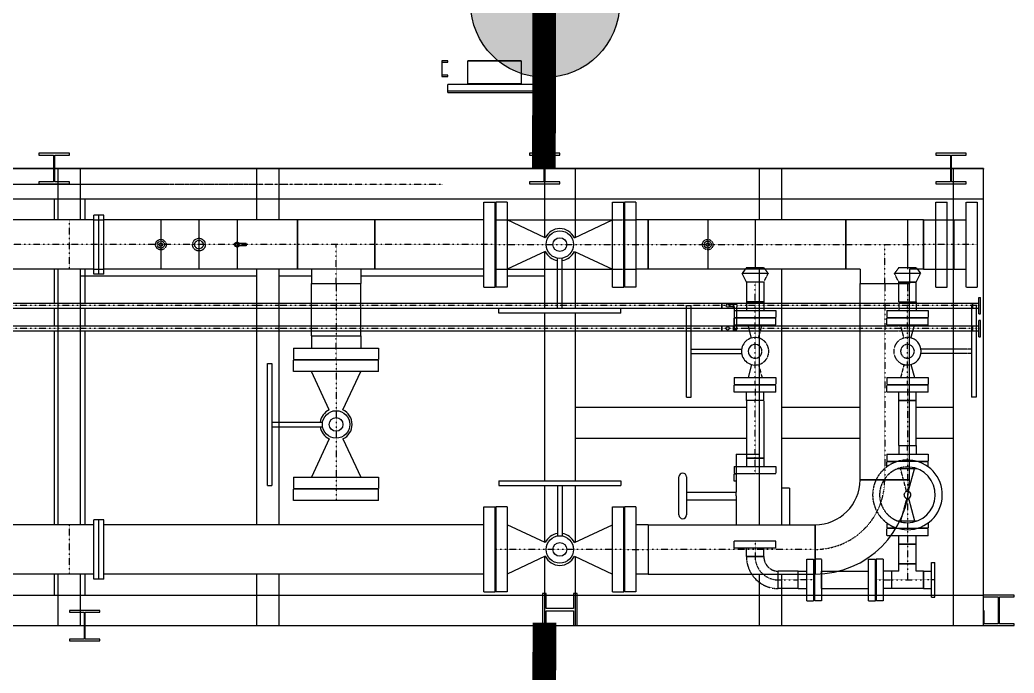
# Model space of a CAD drawing. Header units: millimetres. Extents: x -10011772 to -8149599, y 2847708 to 3434448.
# Drawn here: x -9525475 to -9512425, y 3149640 to 3158213 of the extents above; entities that cross this region are included whole.
import ezdxf

# ---------------------------------------------------------------- set-up
doc = ezdxf.new("R2010")
doc.units = ezdxf.units.MM
for name, pattern in [('DASHDOT2', [0.5, 0.25, -0.125, 0, -0.125]), ('DIVIDE2', [0.625, 0.25, -0.125, 0, -0.125, 0, -0.125]), ('HIDDEN2', [0.1875, 0.125, -0.0625])]:
    doc.linetypes.add(name, pattern=pattern)
doc.layers.add('总平面底图', color=9, linetype='Continuous')
doc.layers.add('电气-接地设计-接地线', color=3, linetype='接地线')
doc.styles.add('EESLTYPE', font='TXT.shx')
doc.linetypes.add('接地线', pattern='A,500,["/",EESLTYPE,S=200,R=0,X=0,Y=-100],-200,60,-200', length=960)

# ---------------------------------------------------------------- blocks, each defined once
blk = doc.blocks.new('总平面底图 爆炸危险区 LOCATION I')
at = {"layer": '总平面底图', "linetype": 'Continuous'}
for p, q in [((214799.1, 115112.9), (214759, 115112.9)), ((214759, 115112.9), (214759, 115011.3)), ((214762.2, 115018.8), (214762.2, 115105.4)), ((214762.2, 115105.4), (214799.1, 115105.4)), ((214799.1, 115105.4), (214799.1, 115112.9)), ((214930.3, 114962.9), (214930.3, 115112.9)), ((214930.3, 114962.9), (214930.3, 115112.9)), ((214930.3, 115112.9), (215280.3, 115112.9)), ((215280.3, 115112.9), (214930.3, 115112.9)), ((215280.3, 115112.9), (215280.3, 114962.9)), ((215280.3, 115112.9), (215280.3, 114962.9)), ((214759, 115011.3), (214799.1, 115011.3)), ((214799.1, 115018.8), (214762.2, 115018.8)), ((214799.1, 115011.3), (214799.1, 115018.8)), ((214797.4, 114917.3), (214797.4, 114957.5)), ((215445.8, 114957.5), (214797.4, 114957.5)), ((214797.4, 114906.7), (214797.4, 114917.3)), ((214797.4, 114917.3), (215445.8, 114917.3)), ((214797.4, 114906.7), (215438.4, 114906.7)), ((215280.3, 114962.9), (214930.3, 114962.9)), ((215280.3, 114962.9), (214930.3, 114962.9)), ((215438.4, 114917.3), (215438.4, 114906.7)), ((215445.8, 114957.5), (215445.8, 114917.3)), ((212114.9, 114507.7), (212114.9, 114495.7)), ((212314.9, 114507.7), (212114.9, 114507.7)), ((212114.9, 114495.7), (212210.9, 114495.7)), ((212210.9, 114495.7), (212210.9, 114319.7)), ((212218.9, 114319.7), (212218.9, 114495.7)), ((212218.9, 114495.7), (212314.9, 114495.7)), ((212314.9, 114495.7), (212314.9, 114507.7)), ((215533.3, 114507.7), (215333.3, 114507.7)), ((215333.3, 114507.7), (215333.3, 114495.7)), ((215333.3, 114495.7), (215429.3, 114495.7)), ((215429.3, 114495.7), (215429.3, 114319.7)), ((215437.3, 114495.7), (215533.3, 114495.7)), ((215437.3, 114319.7), (215437.3, 114495.7)), ((215533.3, 114495.7), (215533.3, 114507.7)), ((218000.6, 114507.7), (218000.6, 114495.7)), ((218200.6, 114507.7), (218000.6, 114507.7)), ((218000.6, 114495.7), (218096.6, 114495.7)), ((218096.6, 114495.7), (218096.6, 114319.7)), ((218104.6, 114495.7), (218200.6, 114495.7)), ((218104.6, 114319.7), (218104.6, 114495.7)), ((218200.6, 114495.7), (218200.6, 114507.7)), ((218314.9, 114403.4), (206314.9, 114407.7)), ((206314.9, 114407.7), (218314.9, 114407.7)), ((212241.6, 114069.6), (212241.6, 114407.7)), ((212241.6, 114407.7), (212388.2, 114407.7)), ((212388.2, 114069.6), (212388.2, 114407.7)), ((213541.6, 114407.7), (213541.6, 114069.6)), ((213541.6, 114407.7), (213688.2, 114407.7)), ((213688.2, 114407.7), (213688.2, 114069.6)), ((215433.3, 114407.7), (215433.3, 113954.5)), ((215433.3, 114407.7), (215633.3, 114407.7)), ((215633.3, 114407.7), (215633.3, 113954.5)), ((216841.6, 114407.7), (216841.6, 114069.6)), ((216841.6, 114407.7), (216988.2, 114407.7)), ((216988.2, 114407.7), (216988.2, 114069.6)), ((218114.9, 114407.7), (218114.9, 111407.7)), ((218114.9, 114407.7), (218314.9, 114407.7)), ((218314.9, 114407.7), (218314.9, 114403.4)), ((218314.9, 114407.7), (218314.9, 114403.4)), ((218314.9, 111407.7), (218314.9, 114403.4)), ((212114.9, 114319.7), (212114.9, 114307.7)), ((212210.9, 114319.7), (212114.9, 114319.7)), ((212314.9, 114319.7), (212218.9, 114319.7)), ((212314.9, 114307.7), (212314.9, 114319.7)), ((215333.3, 114319.7), (215333.3, 114307.7)), ((215429.3, 114319.7), (215333.3, 114319.7)), ((215533.3, 114319.7), (215437.3, 114319.7)), ((215533.3, 114307.7), (215533.3, 114319.7)), ((218096.6, 114319.7), (218000.6, 114319.7)), ((218000.6, 114319.7), (218000.6, 114307.7)), ((218200.6, 114319.7), (218104.6, 114319.7)), ((218200.6, 114307.7), (218200.6, 114319.7)), ((212114.9, 114307.7), (212314.9, 114307.7)), ((215333.3, 114307.7), (215533.3, 114307.7)), ((218000.6, 114307.7), (218200.6, 114307.7)), ((206314.9, 114207.7), (218314.9, 114207.7)), ((212214.9, 114207.7), (212214.9, 114069.6)), ((212414.9, 114207.7), (212414.9, 114069.6)), ((215033.7, 113907.7), (215033.7, 114187.1)), ((215033.7, 114187.1), (215108.3, 114187.1)), ((215108.3, 113907.7), (215108.3, 114187.1)), ((215112.7, 114187.1), (215112.7, 113907.7)), ((215187.3, 114187.1), (215112.7, 114187.1)), ((215187.3, 114187.1), (215187.3, 113907.7)), ((215879.4, 113907.7), (215879.4, 114187.1)), ((215879.4, 114187.1), (215954, 114187.1)), ((215954, 113907.7), (215954, 114187.1)), ((215958.4, 114187.1), (215958.4, 113907.7)), ((216033, 114187.1), (215958.4, 114187.1)), ((216033, 114187.1), (216033, 113907.7)), ((218000.3, 113907.7), (218000.3, 114187.1)), ((218000.3, 114187.1), (218074.9, 114187.1)), ((218074.9, 113907.7), (218074.9, 114187.1)), ((212475.8, 114069.6), (210443.8, 114069.6)), ((212475.8, 113713.4), (212475.8, 114102)), ((212508.2, 114102), (212475.8, 114102)), ((212508.2, 113713.4), (212508.2, 114102)), ((212540.6, 114102), (212508.2, 114102)), ((212540.6, 113713.4), (212540.6, 114102)), ((215033.7, 114069.6), (212540.6, 114069.6)), ((212914.9, 114069.6), (212914.9, 113745.7)), ((213164.9, 114069.6), (213164.9, 113745.7)), ((213414.9, 114069.6), (213414.9, 113745.7)), ((215108.3, 114069.6), (215112.7, 114069.6)), ((215187.3, 114069.6), (215187.3, 113745.7)), ((215438.1, 113952.2), (215187.3, 114069.6)), ((215187.3, 114069.6), (215433.3, 114069.6)), ((215628.6, 113952.2), (215879.4, 114069.6)), ((215633.3, 114069.6), (215879.4, 114069.6)), ((215879.4, 113907.7), (215879.4, 114069.6)), ((215954, 114069.6), (215958.4, 114069.6)), ((216113.9, 114069.6), (216033, 114069.6)), ((216113.9, 113907.7), (216113.9, 114069.6)), ((217411.4, 114069.6), (216113.9, 114069.6)), ((216113.9, 114069.6), (216113.9, 113907.7)), ((216504, 114069.6), (216504, 113745.7)), ((216814.9, 114069.6), (216814.9, 113745.7)), ((217411.4, 114069.6), (217411.4, 113745.7)), ((217919.4, 114069.6), (217411.4, 114069.6)), ((217411.4, 113907.7), (217411.4, 114069.6)), ((217411.4, 114069.6), (217411.4, 114069.6)), ((217814.9, 114069.6), (217814.9, 113745.7)), ((217919.4, 114069.6), (217919.4, 113745.7)), ((217919.4, 113907.7), (217919.4, 114069.6)), ((217919.4, 114069.6), (218000.3, 114069.6)), ((218074.9, 114069.6), (218114.9, 114069.6)), ((215033.7, 113628.3), (215033.7, 113907.7)), ((215108.3, 113628.3), (215108.3, 113907.7)), ((215112.7, 113907.7), (215112.7, 113628.3)), ((215187.3, 113907.7), (215187.3, 113628.3)), ((215438.1, 113863.1), (215187.3, 113745.7)), ((215628.6, 113863.1), (215879.4, 113745.7)), ((215879.4, 113745.7), (215879.4, 113907.7)), ((215879.4, 113628.3), (215879.4, 113907.7)), ((215954, 113628.3), (215954, 113907.7)), ((215958.4, 113907.7), (215958.4, 113628.3)), ((216033, 113907.7), (216033, 113628.3)), ((216113.9, 113745.7), (216113.9, 113907.7)), ((216113.9, 113907.7), (216113.9, 113745.7)), ((217411.4, 113745.7), (217411.4, 113907.7)), ((217919.4, 113745.7), (217919.4, 113907.7)), ((218000.3, 113628.3), (218000.3, 113907.7)), ((218074.9, 113628.3), (218074.9, 113907.7)), ((215433.3, 113860.9), (215433.3, 113487.7)), ((215518.3, 113487.7), (215518.3, 113818.9)), ((215548.3, 113487.7), (215548.3, 113818.9)), ((215633.3, 113860.9), (215633.3, 113487.7)), ((212475.8, 113745.7), (210443.8, 113745.7)), ((212214.9, 113745.7), (212214.9, 113524.4)), ((212241.6, 112069.6), (212241.6, 113745.7)), ((212388.2, 112069.6), (212388.2, 113745.7)), ((212414.9, 113745.7), (212414.9, 113524.4)), ((215033.7, 113745.7), (212540.6, 113745.7)), ((213541.6, 113745.7), (213541.6, 112069.6)), ((213688.2, 113745.7), (213688.2, 112069.6)), ((213903, 113745.7), (213903, 113653.7)), ((214226.8, 113745.7), (214226.8, 113653.7)), ((215108.3, 113745.7), (215112.7, 113745.7)), ((215187.3, 113745.7), (215433.3, 113745.7)), ((215633.3, 113745.7), (215879.4, 113745.7)), ((215954, 113745.7), (215958.4, 113745.7)), ((216113.9, 113745.7), (216033, 113745.7)), ((217411.4, 113745.7), (216113.9, 113745.7)), ((216749.9, 113745.7), (216729.2, 113718.4)), ((216841.6, 113745.7), (216841.6, 112069.6)), ((216988.2, 113745.7), (216988.2, 112069.6)), ((217503.5, 113745.7), (217411.4, 113745.7)), ((217411.4, 113745.7), (217411.4, 113745.7)), ((217503.5, 113745.7), (217503.5, 113653.7)), ((217919.4, 113745.7), (217827.4, 113745.7)), ((217827.4, 113745.7), (217827.4, 113653.7)), ((217879.9, 113745.7), (217900.6, 113718.4)), ((217919.4, 113745.7), (218000.3, 113745.7)), ((218074.9, 113745.7), (218114.9, 113745.7)), ((212388.2, 113702.5), (213541.6, 113702.5)), ((212508.2, 113713.4), (212475.8, 113713.4)), ((212540.6, 113713.4), (212508.2, 113713.4)), ((213688.2, 113702.5), (213903, 113702.5)), ((214226.8, 113702.5), (215033.7, 113702.5)), ((215108.3, 113702.5), (215112.7, 113702.5)), ((215187.3, 113702.5), (215433.3, 113702.5)), ((216841.6, 113718.4), (216729.2, 113718.4)), ((216757.7, 113661.7), (216729.2, 113718.4)), ((217900.6, 113718.4), (217827.4, 113718.4)), ((217872, 113661.7), (217900.6, 113718.4)), ((213903, 113653.7), (214064.9, 113653.7)), ((213903, 113308.6), (213903, 113653.7)), ((213903, 113653.7), (214226.8, 113653.7)), ((214064.9, 113653.7), (214226.8, 113653.7)), ((214226.8, 113308.6), (214226.8, 113653.7)), ((215033.7, 113628.3), (215108.3, 113628.3)), ((215187.3, 113628.3), (215112.7, 113628.3)), ((215879.4, 113628.3), (215954, 113628.3)), ((216033, 113628.3), (215958.4, 113628.3)), ((216841.6, 113661.7), (216757.7, 113661.7)), ((216757.7, 113661.7), (216757.7, 113531.3)), ((217503.5, 113653.7), (217665.4, 113653.7)), ((217503.5, 113653.7), (217665.4, 113653.7)), ((217503.5, 112364.9), (217503.5, 113653.7)), ((217665.4, 113653.7), (217827.4, 113653.7)), ((217665.4, 113653.7), (217827.4, 113653.7)), ((217757.7, 113653.7), (217757.7, 113653.7)), ((217872, 113661.7), (217827.4, 113661.7)), ((217827.4, 113661.7), (217872, 113661.7)), ((217827.4, 112364.9), (217827.4, 113653.7)), ((217872, 113531.3), (217872, 113661.7)), ((218000.3, 113628.3), (218074.9, 113628.3)), ((211494.3, 113524.4), (212241.6, 113524.4)), ((211494.3, 113491), (212241.6, 113491)), ((212214.9, 113491), (212214.9, 113374.4)), ((212388.2, 113524.4), (213541.6, 113524.4)), ((212388.2, 113491), (213541.6, 113491)), ((212414.9, 113491), (212414.9, 113374.4)), ((213688.2, 113524.4), (213903, 113524.4)), ((213688.2, 113491), (213903, 113491)), ((214226.8, 113524.4), (215433.3, 113524.4)), ((214226.8, 113491), (215433.3, 113491)), ((215533.3, 113487.7), (215133.3, 113487.7)), ((215133.3, 113457.7), (215133.3, 113487.7)), ((215933.3, 113487.7), (215533.3, 113487.7)), ((215633.3, 113524.4), (216596.8, 113524.4)), ((215633.3, 113491), (216364.9, 113491)), ((215933.3, 113457.7), (215933.3, 113487.7)), ((216364.9, 113207.7), (216364.9, 113507.7)), ((216364.9, 113507.7), (216394.9, 113507.7)), ((216394.9, 113207.7), (216394.9, 113507.7)), ((216394.9, 113491), (216596.8, 113491)), ((216596.8, 113507.7), (216596.8, 113524.4)), ((216596.8, 113524.4), (216673, 113524.4)), ((216596.8, 113524.4), (216596.8, 113491)), ((216596.8, 113491), (216596.8, 113507.7)), ((216596.8, 113491), (216673, 113491)), ((216693.9, 113515.2), (216642.5, 113515.2)), ((216678.9, 113500.2), (216642.5, 113500.2)), ((216673, 113515.2), (216673, 113524.4)), ((216673, 113524.4), (216673, 113515.2)), ((216673, 113524.4), (216757.7, 113524.4)), ((216673, 113491), (216673, 113500.2)), ((216673, 113500.2), (216673, 113491)), ((216673, 113491), (216678.9, 113491)), ((216678.4, 113475.7), (216814.9, 113475.7)), ((216678.4, 113475.7), (216678.4, 113429.7)), ((216678.9, 113475.7), (216678.9, 113500.2)), ((216693.9, 113515.2), (216693.9, 113500.2)), ((216693.9, 113475.7), (216693.9, 113500.2)), ((216693.9, 113491), (216757.7, 113491)), ((216757.7, 113531.3), (216814.9, 113531.3)), ((216757.7, 113531.3), (216757.7, 113475.7)), ((216841.6, 113531.3), (216757.7, 113531.3)), ((216814.9, 113531.3), (216841.6, 113531.3)), ((216814.9, 113475.7), (216841.6, 113475.7)), ((216988.2, 113524.4), (217503.5, 113524.4)), ((216988.2, 113491), (217503.5, 113491)), ((217827.4, 113531.3), (217872, 113531.3)), ((217827.4, 113531.3), (217872, 113531.3)), ((217827.4, 113475.7), (217951.4, 113475.7)), ((217872, 113531.3), (217872, 113475.7)), ((217872, 113524.4), (218114.9, 113524.4)), ((217872, 113491), (218114.9, 113491)), ((217951.4, 113475.7), (217951.4, 113429.7)), ((215533.3, 113457.7), (215133.3, 113457.7)), ((215433.3, 113457.7), (215433.3, 112357.7)), ((215933.3, 113457.7), (215533.3, 113457.7)), ((215633.3, 113457.7), (215633.3, 112357.7)), ((216678.4, 113429.7), (216814.9, 113429.7)), ((216814.9, 113425.2), (216678.4, 113425.2)), ((216678.4, 113379.2), (216678.4, 113425.2)), ((216678.9, 113425.2), (216678.9, 113429.7)), ((216693.9, 113425.2), (216693.9, 113429.7)), ((216814.9, 113429.7), (216841.6, 113429.7)), ((216841.6, 113425.2), (216814.9, 113425.2)), ((217827.4, 113429.7), (217951.4, 113429.7)), ((217951.4, 113425.2), (217827.4, 113425.2)), ((217951.4, 113379.2), (217951.4, 113425.2)), ((211664.9, 113374.4), (212241.6, 113374.4)), ((211664.9, 113341), (212241.6, 113341)), ((212214.9, 113341), (212214.9, 112069.6)), ((212388.2, 113374.4), (213541.6, 113374.4)), ((212388.2, 113341), (213541.6, 113341)), ((212414.9, 113341), (212414.9, 112069.6)), ((213688.2, 113374.4), (213903, 113374.4)), ((213688.2, 113341), (213903, 113341)), ((214226.8, 113374.4), (215433.3, 113374.4)), ((214226.8, 113341), (215433.3, 113341)), ((215633.3, 113374.4), (216364.9, 113374.4)), ((215633.3, 113341), (216364.9, 113341)), ((216394.9, 113374.4), (216596.8, 113374.4)), ((216394.9, 113341), (216596.8, 113341)), ((216596.8, 113357.7), (216596.8, 113374.4)), ((216596.8, 113374.4), (216673, 113374.4)), ((216596.8, 113374.4), (216596.8, 113341)), ((216596.8, 113341), (216596.8, 113357.7)), ((216596.8, 113341), (216673, 113341)), ((216673, 113357.7), (216673, 113374.4)), ((216673, 113374.4), (216673, 113341)), ((216673, 113374.4), (216678.9, 113374.4)), ((216673, 113341), (216673, 113357.7)), ((216673, 113341), (216779.9, 113341)), ((216814.9, 113379.2), (216678.4, 113379.2)), ((216678.9, 113347.7), (216678.9, 113379.2)), ((216693.9, 113347.7), (216678.9, 113347.7)), ((216693.9, 113347.7), (216693.9, 113379.2)), ((216693.9, 113374.4), (216771.1, 113374.4)), ((216792, 113294.7), (216769.8, 113379.2)), ((216841.6, 113379.2), (216814.9, 113379.2)), ((216988.2, 113374.4), (217503.5, 113374.4)), ((216988.2, 113341), (217503.5, 113341)), ((217951.4, 113379.2), (217827.4, 113379.2)), ((217837.7, 113294.7), (217859.9, 113379.2)), ((217849.9, 113341), (218114.9, 113341)), ((217858.7, 113374.4), (218114.9, 113374.4)), ((213903, 113308.6), (214064.9, 113308.6)), ((213903, 113308.6), (214064.9, 113308.6)), ((213903, 113308.6), (213903, 113227.8)), ((214064.9, 113308.6), (214226.8, 113308.6)), ((214064.9, 113308.6), (214226.8, 113308.6)), ((214226.8, 113308.6), (214226.8, 113227.8)), ((216837.7, 113294.7), (216841.6, 113309.4)), ((213785.5, 113227.8), (214064.9, 113227.8)), ((213785.5, 113227.8), (213785.5, 113153.2)), ((214064.9, 113227.8), (214344.3, 113227.8)), ((214344.3, 113227.8), (214344.3, 113153.2)), ((216394.9, 113222.7), (216726.1, 113222.7)), ((218114.9, 113222.7), (217903.6, 113222.7)), ((213785.5, 113153.2), (214064.9, 113153.2)), ((214064.9, 113148.7), (213785.5, 113148.7)), ((213785.5, 113074.1), (213785.5, 113148.7)), ((214064.9, 113153.2), (214344.3, 113153.2)), ((214344.3, 113148.7), (214064.9, 113148.7)), ((214344.3, 113074.1), (214344.3, 113148.7)), ((216364.9, 112907.7), (216364.9, 113207.7)), ((216394.9, 112907.7), (216394.9, 113207.7)), ((216394.9, 113192.7), (216726.1, 113192.7)), ((218114.9, 113192.7), (217903.6, 113192.7)), ((216792, 113120.6), (216769.8, 113036.1)), ((216837.7, 113120.6), (216841.6, 113105.9)), ((217837.7, 113120.6), (217859.9, 113036.1)), ((214064.9, 113074.1), (213785.5, 113074.1)), ((214226.8, 113074.1), (213903, 113074.1)), ((214020.3, 112823.4), (213903, 113074.1)), ((214344.3, 113074.1), (214064.9, 113074.1)), ((214109.4, 112823.4), (214226.8, 113074.1)), ((216678.4, 113036.1), (216814.9, 113036.1)), ((216678.4, 113036.1), (216678.4, 112990.1)), ((216814.9, 113036.1), (216841.6, 113036.1)), ((217827.4, 113036.1), (217951.4, 113036.1)), ((217951.4, 113036.1), (217951.4, 112990.1)), ((216678.4, 112990.1), (216814.9, 112990.1)), ((216814.9, 112985.7), (216678.4, 112985.7)), ((216678.4, 112939.6), (216678.4, 112985.7)), ((216814.9, 112990.1), (216841.6, 112990.1)), ((216841.6, 112985.7), (216814.9, 112985.7)), ((217827.4, 112990.1), (217951.4, 112990.1)), ((217951.4, 112985.7), (217827.4, 112985.7)), ((217951.4, 112939.6), (217951.4, 112985.7)), ((216364.9, 112907.7), (216394.9, 112907.7)), ((216814.9, 112939.6), (216678.4, 112939.6)), ((216757.7, 112884.1), (216757.7, 112939.6)), ((216814.9, 112884.1), (216757.7, 112884.1)), ((216841.6, 112884.1), (216757.7, 112884.1)), ((216757.7, 112884.1), (216757.7, 112533.7)), ((216841.6, 112939.6), (216814.9, 112939.6)), ((216841.6, 112884.1), (216814.9, 112884.1)), ((217951.4, 112939.6), (217827.4, 112939.6)), ((217872, 112884.1), (217827.4, 112884.1)), ((217827.4, 112884.1), (217872, 112884.1)), ((217872, 112884.1), (217872, 112939.6)), ((217872, 112589.1), (217872, 112884.1)), ((216757.7, 112838.3), (215633.3, 112838.3)), ((217503.5, 112838.3), (216988.2, 112838.3)), ((218114.9, 112838.3), (217872, 112838.3)), ((213688.2, 112743.1), (213976.1, 112743.1)), ((213688.2, 112713.1), (213976.1, 112713.1)), ((214020.3, 112632.9), (213903, 112382.1)), ((214109.4, 112632.9), (214226.8, 112382.1)), ((216757.7, 112634.9), (215633.3, 112634.9)), ((217503.5, 112634.9), (216988.2, 112634.9)), ((218114.9, 112634.9), (217872, 112634.9)), ((217827.4, 112589.1), (217872, 112589.1)), ((217827.4, 112589.1), (217872, 112589.1)), ((217872, 112589.1), (217872, 112533.5)), ((216689.9, 112533.7), (216814.9, 112533.7)), ((216689.9, 112533.7), (216689.9, 112308.7)), ((216814.9, 112533.7), (216841.6, 112533.7)), ((217827.4, 112533.5), (217951.4, 112533.5)), ((217951.4, 112533.5), (217951.4, 112487.5)), ((216678.4, 112451.7), (216689.9, 112451.7)), ((216678.4, 112451.7), (216678.4, 112405.7)), ((217824, 112300.2), (217859.9, 112437)), ((217878.7, 112437), (217827.4, 112437)), ((217869.9, 112487.5), (217951.4, 112487.5)), ((217951.4, 112483), (217885.5, 112483)), ((217951.4, 112449), (217951.4, 112483)), ((213785.5, 112382.1), (214064.9, 112382.1)), ((213785.5, 112382.1), (213785.5, 112307.5)), ((213903, 112382.1), (214064.9, 112382.1)), ((214064.9, 112382.1), (214226.8, 112382.1)), ((214064.9, 112382.1), (214344.3, 112382.1)), ((214344.3, 112382.1), (214344.3, 112307.5)), ((216314.9, 112133.7), (216314.9, 112383.7)), ((216364.9, 112383.7), (216364.9, 112133.7)), ((216678.4, 112405.7), (216689.9, 112405.7)), ((216689.9, 112401.2), (216678.4, 112401.2)), ((216678.4, 112355.2), (216678.4, 112401.2)), ((217827.4, 112364.9), (217503.5, 112364.9)), ((217503.5, 112364.9), (217665.4, 112364.9)), ((217665.4, 112364.9), (217827.4, 112364.9)), ((213785.5, 112307.5), (214064.9, 112307.5)), ((214344.3, 112303), (213785.5, 112303)), ((213785.5, 112228.4), (213785.5, 112303)), ((214064.9, 112307.5), (214344.3, 112307.5)), ((214344.3, 112228.4), (214344.3, 112303)), ((215133.3, 112357.7), (215533.3, 112357.7)), ((215133.3, 112357.7), (215133.3, 112327.7)), ((215133.3, 112327.7), (215533.3, 112327.7)), ((215433.3, 112327.7), (215433.3, 111954.5)), ((215518.3, 112327.7), (215518.3, 111996.4)), ((215533.3, 112357.7), (215933.3, 112357.7)), ((215533.3, 112327.7), (215933.3, 112327.7)), ((215548.3, 112327.7), (215548.3, 111996.4)), ((215633.3, 112327.7), (215633.3, 111954.5)), ((215933.3, 112357.7), (215933.3, 112327.7)), ((216689.9, 112355.2), (216678.4, 112355.2)), ((216689.9, 112308.7), (216689.9, 112283.7)), ((217039.9, 112308.7), (216988.2, 112308.7)), ((217039.9, 112308.7), (217039.9, 112069.6)), ((216364.9, 112283.7), (216689.9, 112283.7)), ((216364.9, 112233.7), (216689.9, 112233.7)), ((216689.9, 112258.7), (216689.9, 112283.7)), ((216689.9, 112258.7), (216689.9, 112069.6)), ((217820.7, 112243.5), (217859.9, 112094.2)), ((214344.3, 112228.4), (213785.5, 112228.4)), ((214344.3, 112228.4), (213785.5, 112228.4)), ((215033.7, 111907.7), (215033.7, 112187.1)), ((215033.7, 112187.1), (215108.3, 112187.1)), ((215108.3, 111907.7), (215108.3, 112187.1)), ((215112.7, 112187.1), (215112.7, 111907.7)), ((215187.3, 112187.1), (215112.7, 112187.1)), ((215187.3, 112187.1), (215187.3, 111907.7)), ((215879.4, 111907.7), (215879.4, 112187.1)), ((215879.4, 112187.1), (215954, 112187.1)), ((215954, 111907.7), (215954, 112187.1)), ((215958.4, 112187.1), (215958.4, 111907.7)), ((216033, 112187.1), (215958.4, 112187.1)), ((216033, 112187.1), (216033, 111907.7)), ((212475.8, 111713.4), (212475.8, 112102)), ((212508.2, 112102), (212475.8, 112102)), ((212508.2, 111713.4), (212508.2, 112102)), ((212540.6, 112102), (212508.2, 112102)), ((212540.6, 111713.4), (212540.6, 112102)), ((217776.2, 112118.4), (217769.8, 112094.2)), ((212475.8, 112069.6), (210443.8, 112069.6)), ((215033.7, 112069.6), (212540.6, 112069.6)), ((215187.3, 112069.6), (215187.3, 111907.7)), ((215438.1, 111952.2), (215187.3, 112069.6)), ((215628.6, 111952.2), (215879.4, 112069.6)), ((215879.4, 111745.7), (215879.4, 112069.6)), ((216113.9, 112069.6), (216033, 112069.6)), ((216113.9, 112069.6), (216113.9, 111745.7)), ((216113.9, 112069.6), (217208.2, 112069.6)), ((216113.9, 112069.6), (216113.9, 111907.7)), ((217208.2, 112069.6), (217208.2, 111745.7)), ((217208.2, 111745.7), (217208.2, 112069.6)), ((217759.8, 112043.8), (217737.6, 112043.8)), ((217740.2, 112048.2), (217744.3, 112048.2)), ((217765.1, 112094.2), (217814.9, 112094.2)), ((217814.9, 112094.2), (217878.7, 112094.2)), ((217951.4, 112043.8), (217869.9, 112043.8)), ((217885.5, 112048.2), (217951.4, 112048.2)), ((217951.4, 112082.3), (217951.4, 112048.2)), ((217951.4, 111997.7), (217951.4, 112043.8)), ((217814.9, 111997.7), (217706.7, 111997.7)), ((217757.7, 111942.2), (217757.7, 111997.7)), ((217951.4, 111997.7), (217814.9, 111997.7)), ((217872, 111942.2), (217872, 111997.7)), ((215033.7, 111628.3), (215033.7, 111907.7)), ((215108.3, 111628.3), (215108.3, 111907.7)), ((215112.7, 111907.7), (215112.7, 111628.3)), ((215187.3, 111907.7), (215187.3, 111745.7)), ((215187.3, 111907.7), (215187.3, 111628.3)), ((215879.4, 111628.3), (215879.4, 111907.7)), ((215954, 111628.3), (215954, 111907.7)), ((215958.4, 111907.7), (215958.4, 111628.3)), ((216033, 111907.7), (216033, 111628.3)), ((216113.9, 111907.7), (216113.9, 111745.7)), ((217757.7, 111942.2), (217872, 111942.2)), ((217757.7, 111812.3), (217757.7, 111942.2)), ((217814.9, 111942.2), (217757.7, 111942.2)), ((217872, 111942.2), (217814.9, 111942.2)), ((217872, 111812.3), (217872, 111942.2)), ((215438.1, 111863.1), (215187.3, 111745.7)), ((215433.3, 111860.9), (215433.3, 111407.7)), ((215628.6, 111863.1), (215879.4, 111745.7)), ((215633.3, 111860.9), (215633.3, 111407.7)), ((217558.1, 111607.7), (217558.1, 111844.2)), ((217558.1, 111844.2), (217604.2, 111844.2)), ((217604.2, 111607.7), (217604.2, 111844.2)), ((217608.6, 111844.2), (217608.6, 111607.7)), ((217654.7, 111844.2), (217608.6, 111844.2)), ((217654.7, 111844.2), (217654.7, 111607.7)), ((217757.7, 111812.3), (217872, 111812.3)), ((217872, 111812.3), (217757.7, 111812.3)), ((217757.7, 111764.8), (217757.7, 111812.3)), ((217872, 111764.8), (217872, 111812.3)), ((217971.9, 111607.7), (217971.9, 111822)), ((217971.9, 111822), (217994.2, 111822)), ((217994.2, 111607.7), (217994.2, 111822)), ((212475.8, 111745.7), (210443.8, 111745.7)), ((212214.9, 111745.7), (212214.9, 111607.7)), ((212241.6, 111407.7), (212241.6, 111745.7)), ((212388.2, 111407.7), (212388.2, 111745.7)), ((212414.9, 111745.7), (212414.9, 111607.7)), ((212508.2, 111713.4), (212475.8, 111713.4)), ((212540.6, 111713.4), (212508.2, 111713.4)), ((215033.7, 111745.7), (212540.6, 111745.7)), ((213541.6, 111745.7), (213541.6, 111407.7)), ((213688.2, 111745.7), (213688.2, 111407.7)), ((216113.9, 111745.7), (216033, 111745.7)), ((216113.9, 111745.7), (217208.2, 111745.7)), ((216841.6, 111745.7), (216841.6, 111407.7)), ((216988.2, 111745.7), (216988.2, 111407.7)), ((217098.1, 111650.5), (217098.1, 111745.7)), ((217098.1, 111650.5), (217098.1, 111745.7)), ((217153.7, 111607.7), (217153.7, 111745.7)), ((217199.7, 111607.7), (217199.7, 111745.7)), ((217204.2, 111745.7), (217204.2, 111607.7)), ((217250.2, 111747.2), (217250.2, 111607.7)), ((217250.2, 111650.5), (217250.2, 111747.2)), ((217360.7, 111764.8), (217558.1, 111764.8)), ((217710.2, 111764.8), (217654.7, 111764.8)), ((217710.2, 111764.8), (217710.2, 111650.5)), ((217710.2, 111764.8), (217710.2, 111650.5)), ((217757.7, 111764.8), (217710.2, 111764.8)), ((217919.5, 111764.8), (217872, 111764.8)), ((217919.5, 111650.5), (217919.5, 111764.8)), ((217919.5, 111764.8), (217971.9, 111764.8)), ((217919.5, 111764.8), (217919.5, 111650.5)), ((217098.1, 111650.5), (216988.2, 111650.5)), ((217098.1, 111650.5), (217153.7, 111650.5)), ((217250.2, 111650.5), (217558.1, 111650.5)), ((217710.2, 111650.5), (217654.7, 111650.5)), ((217919.5, 111650.5), (217710.2, 111650.5)), ((217919.5, 111650.5), (217971.9, 111650.5)), ((206314.9, 111607.7), (218314.9, 111607.7)), ((215033.7, 111628.3), (215108.3, 111628.3)), ((215187.3, 111628.3), (215112.7, 111628.3)), ((215419, 111618), (215419, 111407.7)), ((215442.8, 111618), (215419, 111618)), ((215442.8, 111520.1), (215442.8, 111618)), ((215623.9, 111618), (215623.9, 111520.1)), ((215647.6, 111618), (215623.9, 111618)), ((215647.6, 111407.7), (215647.6, 111618)), ((215879.4, 111628.3), (215954, 111628.3)), ((216033, 111628.3), (215958.4, 111628.3)), ((218514.9, 111607.7), (218314.9, 111607.7)), ((218314.9, 111595.7), (218410.9, 111595.7)), ((218410.9, 111595.7), (218410.9, 111419.7)), ((218418.9, 111595.7), (218514.9, 111595.7)), ((218418.9, 111419.7), (218418.9, 111595.7)), ((218514.9, 111595.7), (218514.9, 111607.7)), ((215623.9, 111520.1), (215442.8, 111520.1)), ((212514.9, 111507.7), (212314.9, 111507.7)), ((212314.9, 111507.7), (212314.9, 111495.7)), ((212314.9, 111495.7), (212410.9, 111495.7)), ((212410.9, 111495.7), (212410.9, 111319.7)), ((212418.9, 111495.7), (212514.9, 111495.7)), ((212418.9, 111319.7), (212418.9, 111495.7)), ((212514.9, 111495.7), (212514.9, 111507.7)), ((215442.8, 111505.6), (215623.9, 111505.6)), ((215442.8, 111407.7), (215442.8, 111505.6)), ((215623.9, 111505.6), (215623.9, 111407.7)), ((218316.8, 111507.7), (218314.9, 111507.7)), ((218316.8, 111507.7), (218316.8, 111419.7)), ((206314.9, 111407.7), (218314.9, 111407.7)), ((218410.9, 111419.7), (218314.9, 111419.7)), ((218314.9, 111407.7), (218514.9, 111407.7)), ((218514.9, 111419.7), (218418.9, 111419.7)), ((218514.9, 111407.7), (218514.9, 111419.7)), ((212410.9, 111319.7), (212314.9, 111319.7)), ((212314.9, 111319.7), (212314.9, 111307.7)), ((212514.9, 111319.7), (212418.9, 111319.7)), ((212514.9, 111307.7), (212514.9, 111319.7)), ((212314.9, 111307.7), (212514.9, 111307.7))]:
    blk.add_line(p, q, dxfattribs=at)
at = {"layer": '总平面底图'}
for p, q in [((218314.9, 114407.7), (206314.9, 114407.7)), ((218314.9, 111407.7), (218314.9, 114407.7)), ((206314.9, 111407.7), (218314.9, 111407.7))]:
    blk.add_line(p, q, dxfattribs=at)
at = {"layer": '总平面底图', "linetype": 'DASHDOT2'}
for p, q in [((212964.9, 114302.5), (206864.9, 114302.5)), ((213564.9, 114302.5), (207464.9, 114302.5)), ((214164.9, 114302.5), (208064.9, 114302.5)), ((214764.9, 114302.5), (208664.9, 114302.5)), ((212314.9, 113745.7), (212314.9, 114069.6)), ((212314.9, 111745.7), (212314.9, 112069.6))]:
    blk.add_line(p, q, dxfattribs=at)
at = {"layer": '总平面底图', "linetype": 'HIDDEN2'}
for p, q in [((218200.6, 113907.7), (218200.6, 114187.1)), ((218200.6, 114187.1), (218275.2, 114187.1)), ((218275.2, 113907.7), (218275.2, 114187.1)), ((212475.8, 114069.6), (212540.6, 114069.6)), ((213810.9, 113745.7), (213810.9, 114069.6)), ((213810.9, 114069.6), (213810.9, 113745.7)), ((214318.9, 114069.6), (214318.9, 113745.7)), ((214318.9, 113745.7), (214318.9, 114069.6)), ((215112.7, 114069.6), (215187.3, 114069.6)), ((215433.3, 114069.6), (215633.3, 114069.6)), ((215879.4, 114069.6), (215954, 114069.6)), ((215958.4, 114069.6), (216033, 114069.6)), ((218000.3, 114069.6), (218074.9, 114069.6)), ((218114.9, 114069.6), (218119.8, 114069.6)), ((218119.8, 113907.7), (218119.8, 114069.6)), ((218119.8, 114069.6), (218200.6, 114069.6)), ((218119.8, 114069.6), (218119.8, 113745.7)), ((213473.9, 113915.2), (213422.5, 113915.2)), ((213473.9, 113900.2), (213422.5, 113900.2)), ((213473.9, 113915.2), (213473.9, 113907.7)), ((213473.9, 113907.7), (213473.9, 113900.2)), ((218119.8, 113745.7), (218119.8, 113907.7)), ((218200.6, 113628.3), (218200.6, 113907.7)), ((218275.2, 113628.3), (218275.2, 113907.7)), ((212475.8, 113745.7), (212540.6, 113745.7)), ((215112.7, 113745.7), (215187.3, 113745.7)), ((215433.3, 113745.7), (215633.3, 113745.7)), ((215879.4, 113745.7), (215954, 113745.7)), ((215958.4, 113745.7), (216033, 113745.7)), ((216757.7, 113756.2), (216749.9, 113745.7)), ((216872, 113756.2), (216757.7, 113756.2)), ((216872, 113756.2), (216900.6, 113718.4)), ((217757.7, 113756.2), (217729.2, 113718.4)), ((217872, 113756.2), (217757.7, 113756.2)), ((217872, 113756.2), (217879.9, 113745.7)), ((218000.3, 113745.7), (218074.9, 113745.7)), ((218114.9, 113745.7), (218119.8, 113745.7)), ((218119.8, 113745.7), (218200.6, 113745.7)), ((216900.6, 113718.4), (216841.6, 113718.4)), ((216872, 113661.7), (216900.6, 113718.4)), ((217827.4, 113718.4), (217729.2, 113718.4)), ((217757.7, 113661.7), (217729.2, 113718.4)), ((216872, 113661.7), (216757.7, 113661.7)), ((216872, 113661.7), (216841.6, 113661.7)), ((216872, 113661.7), (216872, 113531.3)), ((217827.4, 113661.7), (217757.7, 113661.7)), ((217757.7, 113661.7), (217827.4, 113661.7)), ((217757.7, 113653.7), (217757.7, 113661.7)), ((217757.7, 113531.3), (217757.7, 113653.7)), ((218200.6, 113628.3), (218275.2, 113628.3)), ((218282.1, 113507.7), (218282.1, 113561.6)), ((218282.1, 113561.6), (218294.9, 113561.6)), ((218294.9, 113507.7), (218294.9, 113561.6)), ((212241.6, 113524.4), (212388.2, 113524.4)), ((212241.6, 113491), (212388.2, 113491)), ((213541.6, 113524.4), (213688.2, 113524.4)), ((213541.6, 113491), (213688.2, 113491)), ((213903, 113524.4), (214226.8, 113524.4)), ((213903, 113491), (214226.8, 113491)), ((215433.3, 113524.4), (215633.3, 113524.4)), ((215433.3, 113491), (215633.3, 113491)), ((216364.9, 113491), (216394.9, 113491)), ((216673, 113507.7), (216673, 113515.2)), ((216673, 113515.2), (216673, 113500.2)), ((216673, 113500.2), (216673, 113507.7)), ((216678.9, 113491), (216693.9, 113491)), ((216678.9, 113429.7), (216678.9, 113475.7)), ((216693.9, 113429.7), (216693.9, 113475.7)), ((216757.7, 113524.4), (216988.2, 113524.4)), ((216757.7, 113491), (216988.2, 113491)), ((216841.6, 113531.3), (216872, 113531.3)), ((216872, 113531.3), (216841.6, 113531.3)), ((216841.6, 113475.7), (216951.4, 113475.7)), ((216872, 113531.3), (216872, 113475.7)), ((216951.4, 113475.7), (216951.4, 113429.7)), ((217503.5, 113524.4), (217872, 113524.4)), ((217503.5, 113491), (217872, 113491)), ((217678.4, 113475.7), (217814.9, 113475.7)), ((217678.4, 113475.7), (217678.4, 113429.7)), ((217757.7, 113531.3), (217827.4, 113531.3)), ((217757.7, 113531.3), (217814.9, 113531.3)), ((217757.7, 113531.3), (217757.7, 113475.7)), ((217814.9, 113531.3), (217827.4, 113531.3)), ((217814.9, 113475.7), (217827.4, 113475.7)), ((218114.9, 113524.4), (218241, 113524.4)), ((218114.9, 113491), (218241, 113491)), ((218234.9, 113507.7), (218234.9, 113207.7)), ((218264.9, 113507.7), (218234.9, 113507.7)), ((218241, 113524.4), (218241, 113491)), ((218241, 113507.7), (218241, 113524.4)), ((218241, 113524.4), (218282.1, 113524.4)), ((218241, 113491), (218241, 113507.7)), ((218241, 113491), (218282.1, 113491)), ((218264.9, 113507.7), (218264.9, 113207.7)), ((218282.1, 113453.7), (218282.1, 113507.7)), ((218294.9, 113453.7), (218294.9, 113507.7)), ((216678.9, 113379.2), (216678.9, 113425.2)), ((216693.9, 113379.2), (216693.9, 113425.2)), ((216841.6, 113429.7), (216951.4, 113429.7)), ((216951.4, 113425.2), (216841.6, 113425.2)), ((216951.4, 113379.2), (216951.4, 113425.2)), ((217678.4, 113429.7), (217814.9, 113429.7)), ((217814.9, 113425.2), (217678.4, 113425.2)), ((217678.4, 113379.2), (217678.4, 113425.2)), ((217814.9, 113429.7), (217827.4, 113429.7)), ((217827.4, 113425.2), (217814.9, 113425.2)), ((218282.1, 113453.7), (218294.9, 113453.7)), ((218282.1, 113357.7), (218282.1, 113411.6)), ((218282.1, 113411.6), (218294.9, 113411.6)), ((218294.9, 113357.7), (218294.9, 113411.6)), ((212241.6, 113374.4), (212388.2, 113374.4)), ((212241.6, 113341), (212388.2, 113341)), ((213541.6, 113374.4), (213688.2, 113374.4)), ((213541.6, 113341), (213688.2, 113341)), ((213903, 113374.4), (214226.8, 113374.4)), ((213903, 113341), (214226.8, 113341)), ((215433.3, 113374.4), (215633.3, 113374.4)), ((215433.3, 113341), (215633.3, 113341)), ((216364.9, 113374.4), (216394.9, 113374.4)), ((216364.9, 113341), (216394.9, 113341)), ((216678.9, 113374.4), (216693.9, 113374.4)), ((216771.1, 113374.4), (216988.2, 113374.4)), ((216779.9, 113341), (216988.2, 113341)), ((216951.4, 113379.2), (216841.6, 113379.2)), ((216841.6, 113309.4), (216859.9, 113379.2)), ((217503.5, 113374.4), (217858.7, 113374.4)), ((217503.5, 113341), (217849.9, 113341)), ((217814.9, 113379.2), (217678.4, 113379.2)), ((217792, 113294.7), (217769.8, 113379.2)), ((217827.4, 113379.2), (217814.9, 113379.2)), ((218114.9, 113374.4), (218241, 113374.4)), ((218114.9, 113341), (218241, 113341)), ((218241, 113357.7), (218241, 113374.4)), ((218241, 113374.4), (218282.1, 113374.4)), ((218241, 113374.4), (218241, 113341)), ((218241, 113341), (218241, 113357.7)), ((218241, 113341), (218282.1, 113341)), ((218282.1, 113303.7), (218282.1, 113357.7)), ((218294.9, 113303.7), (218294.9, 113357.7)), ((218282.1, 113303.7), (218294.9, 113303.7)), ((218234.9, 113222.7), (218114.9, 113222.7)), ((218234.9, 113192.7), (218114.9, 113192.7)), ((218234.9, 113207.7), (218234.9, 112907.7)), ((218264.9, 113207.7), (218264.9, 112907.7)), ((213614.9, 112728.1), (213614.9, 113128.1)), ((213614.9, 113128.1), (213644.9, 113128.1)), ((213644.9, 112728.1), (213644.9, 113128.1)), ((216841.6, 113105.9), (216859.9, 113036.1)), ((217792, 113120.6), (217769.8, 113036.1)), ((216841.6, 113036.1), (216951.4, 113036.1)), ((216951.4, 113036.1), (216951.4, 112990.1)), ((217678.4, 113036.1), (217814.9, 113036.1)), ((217678.4, 113036.1), (217678.4, 112990.1)), ((217814.9, 113036.1), (217827.4, 113036.1)), ((216841.6, 112990.1), (216951.4, 112990.1)), ((216951.4, 112985.7), (216841.6, 112985.7)), ((216951.4, 112939.6), (216951.4, 112985.7)), ((217678.4, 112990.1), (217814.9, 112990.1)), ((217814.9, 112985.7), (217678.4, 112985.7)), ((217678.4, 112939.6), (217678.4, 112985.7)), ((217814.9, 112990.1), (217827.4, 112990.1)), ((217827.4, 112985.7), (217814.9, 112985.7)), ((216951.4, 112939.6), (216841.6, 112939.6)), ((216872, 112884.1), (216841.6, 112884.1)), ((216872, 112884.1), (216841.6, 112884.1)), ((216872, 112884.1), (216872, 112939.6)), ((216872, 112884.1), (216872, 112507.3)), ((217814.9, 112939.6), (217678.4, 112939.6)), ((217757.7, 112884.1), (217757.7, 112939.6)), ((217814.9, 112884.1), (217757.7, 112884.1)), ((217757.7, 112884.1), (217827.4, 112884.1)), ((217757.7, 112589.1), (217757.7, 112884.1)), ((217827.4, 112939.6), (217814.9, 112939.6)), ((217827.4, 112884.1), (217814.9, 112884.1)), ((218264.9, 112907.7), (218234.9, 112907.7)), ((213614.9, 112328.1), (213614.9, 112728.1)), ((213644.9, 112743.1), (213688.2, 112743.1)), ((213644.9, 112328.1), (213644.9, 112728.1)), ((213644.9, 112713.1), (213688.2, 112713.1)), ((217757.7, 112589.1), (217827.4, 112589.1)), ((217757.7, 112589.1), (217814.9, 112589.1)), ((217757.7, 112589.1), (217757.7, 112533.5)), ((217814.9, 112589.1), (217827.4, 112589.1)), ((216757.7, 112533.7), (216757.7, 112507.3)), ((216757.7, 112507.3), (216814.9, 112507.3)), ((216757.7, 112507.3), (216757.7, 112451.7)), ((216872, 112507.3), (216757.7, 112507.3)), ((216814.9, 112507.3), (216872, 112507.3)), ((216872, 112507.3), (216872, 112451.7)), ((217678.4, 112533.5), (217814.9, 112533.5)), ((217678.4, 112533.5), (217678.4, 112487.5)), ((217814.9, 112533.5), (217827.4, 112533.5)), ((216689.9, 112451.7), (216814.9, 112451.7)), ((216814.9, 112451.7), (216951.4, 112451.7)), ((216951.4, 112451.7), (216951.4, 112405.7)), ((217678.4, 112487.5), (217814.9, 112487.5)), ((217744.3, 112483), (217678.4, 112483)), ((217678.4, 112449), (217678.4, 112483)), ((217814.9, 112437), (217751.1, 112437)), ((217809.1, 112287.7), (217769.8, 112437)), ((217814.9, 112487.5), (217869.9, 112487.5)), ((217827.4, 112437), (217814.9, 112437)), ((216689.9, 112405.7), (216814.9, 112405.7)), ((216814.9, 112405.7), (216951.4, 112405.7)), ((213614.9, 112328.1), (213644.9, 112328.1)), ((217820.7, 112287.7), (217824, 112300.2)), ((217809.1, 112243.5), (217776.2, 112118.4)), ((217678.4, 112082.3), (217678.4, 112048.2)), ((217678.4, 112048.2), (217740.2, 112048.2)), ((217737.6, 112043.8), (217678.4, 112043.8)), ((217678.4, 111997.7), (217678.4, 112043.8)), ((217751.1, 112094.2), (217765.1, 112094.2)), ((217814.9, 112043.8), (217759.8, 112043.8)), ((217869.9, 112043.8), (217814.9, 112043.8)), ((217706.7, 111997.7), (217678.4, 111997.7)), ((216814.9, 111961.7), (216678.4, 111961.7)), ((216678.4, 111915.6), (216678.4, 111961.7)), ((216814.9, 111915.6), (216678.4, 111915.6)), ((216757.7, 111860.1), (216757.7, 111915.6)), ((216951.4, 111961.7), (216814.9, 111961.7)), ((216951.4, 111915.6), (216814.9, 111915.6)), ((216872, 111860.1), (216872, 111915.6)), ((216951.4, 111915.6), (216951.4, 111961.7)), ((216757.7, 111860.1), (216872, 111860.1)), ((216814.9, 111860.1), (216757.7, 111860.1)), ((216872, 111860.1), (216814.9, 111860.1)), ((217153.7, 111745.7), (217153.7, 111844.2)), ((217153.7, 111844.2), (217199.7, 111844.2)), ((217199.7, 111745.7), (217199.7, 111844.2)), ((217204.2, 111844.2), (217204.2, 111745.7)), ((217250.2, 111844.2), (217204.2, 111844.2)), ((217250.2, 111844.2), (217250.2, 111747.2)), ((216967.3, 111650.5), (216967.3, 111764.8)), ((216967.3, 111650.5), (216967.3, 111764.8)), ((217098.1, 111764.8), (216967.3, 111764.8)), ((217098.1, 111745.7), (217098.1, 111764.8)), ((217098.1, 111764.8), (217153.7, 111764.8)), ((217098.1, 111745.7), (217098.1, 111764.8)), ((217250.2, 111747.2), (217250.2, 111764.8)), ((217250.2, 111764.8), (217360.7, 111764.8)), ((216988.2, 111650.5), (216967.3, 111650.5)), ((217153.7, 111571.1), (217153.7, 111607.7)), ((217199.7, 111571.1), (217199.7, 111607.7)), ((217204.2, 111607.7), (217204.2, 111571.1)), ((217250.2, 111607.7), (217250.2, 111571.1)), ((217558.1, 111571.1), (217558.1, 111607.7)), ((217604.2, 111571.1), (217604.2, 111607.7)), ((217608.6, 111607.7), (217608.6, 111571.1)), ((217654.7, 111607.7), (217654.7, 111571.1)), ((217971.9, 111593.4), (217971.9, 111607.7)), ((217971.9, 111593.4), (217994.2, 111593.4)), ((217994.2, 111593.4), (217994.2, 111607.7)), ((217153.7, 111571.1), (217199.7, 111571.1)), ((217250.2, 111571.1), (217204.2, 111571.1)), ((217558.1, 111571.1), (217604.2, 111571.1)), ((217654.7, 111571.1), (217608.6, 111571.1))]:
    blk.add_line(p, q, dxfattribs=at)
at = {"layer": '总平面底图', "linetype": 'DIVIDE2'}
for p, q in [((212914.9, 113907.7), (211468.9, 113907.7)), ((212914.9, 113907.7), (212914.9, 113907.7)), ((212914.9, 113907.7), (212914.9, 113907.7)), ((213164.9, 113907.7), (212914.9, 113907.7)), ((213164.9, 113907.7), (213164.9, 113907.7)), ((213164.9, 113907.7), (213164.9, 113907.7)), ((213414.9, 113907.7), (213164.9, 113907.7)), ((213414.9, 113907.7), (213414.9, 113907.7)), ((213414.9, 113907.7), (213414.9, 113907.7)), ((213810.9, 113907.7), (213414.9, 113907.7)), ((213810.9, 113907.7), (213810.9, 113907.7)), ((213810.9, 113907.7), (213810.9, 113907.7)), ((214318.9, 113907.7), (213810.9, 113907.7)), ((214064.9, 113745.7), (214064.9, 113907.7)), ((215108.3, 113907.7), (214318.9, 113907.7)), ((214318.9, 113907.7), (214318.9, 113907.7)), ((215112.7, 113907.7), (215108.3, 113907.7)), ((215112.7, 113907.7), (215954, 113907.7)), ((215958.4, 113907.7), (215954, 113907.7)), ((215958.4, 113907.7), (216113.9, 113907.7)), ((216113.9, 113907.7), (217411.4, 113907.7)), ((217411.4, 113907.7), (217411.4, 113907.7)), ((217411.4, 113907.7), (217919.4, 113907.7)), ((217665.4, 113653.7), (217665.4, 113907.7)), ((217919.4, 113907.7), (217919.4, 113907.7)), ((217919.4, 113907.7), (217919.4, 113907.7)), ((218074.9, 113907.7), (217919.4, 113907.7)), ((218114.9, 113907.7), (218074.9, 113907.7)), ((218119.8, 113907.7), (218114.9, 113907.7)), ((218275.2, 113907.7), (218119.8, 113907.7)), ((214064.9, 113653.7), (214064.9, 113745.7)), ((214064.9, 113653.7), (214064.9, 113308.6)), ((214064.9, 113653.7), (214064.9, 113653.7)), ((216814.9, 113661.7), (216814.9, 113661.7)), ((216814.9, 113661.7), (216814.9, 113661.7)), ((216814.9, 113531.3), (216814.9, 113661.7)), ((217665.4, 113653.7), (217665.4, 113653.7)), ((217665.4, 113653.7), (217665.4, 112364.9)), ((217814.9, 113661.7), (217814.9, 113661.7)), ((217814.9, 113661.7), (217814.9, 113661.7)), ((217814.9, 113661.7), (217814.9, 113653.7)), ((217814.9, 113653.7), (217814.9, 113653.7)), ((217814.9, 113653.7), (217814.9, 113531.3)), ((212241.6, 113507.7), (211494.3, 113507.7)), ((212388.2, 113507.7), (212241.6, 113507.7)), ((213541.6, 113507.7), (212388.2, 113507.7)), ((213688.2, 113507.7), (213541.6, 113507.7)), ((213903, 113507.7), (213688.2, 113507.7)), ((214226.8, 113507.7), (213903, 113507.7)), ((215433.3, 113507.7), (214226.8, 113507.7)), ((215633.3, 113507.7), (215433.3, 113507.7)), ((216364.9, 113507.7), (215633.3, 113507.7)), ((216596.8, 113507.7), (216394.9, 113507.7)), ((216624.2, 113507.7), (216596.8, 113507.7)), ((216596.8, 113507.7), (216596.8, 113507.7)), ((216596.8, 113507.7), (216596.8, 113507.7)), ((216673, 113507.7), (216624.2, 113507.7)), ((216673, 113507.7), (216673, 113507.7)), ((216678.9, 113507.7), (216673, 113507.7)), ((216757.7, 113507.7), (216693.9, 113507.7)), ((216988.2, 113507.7), (216757.7, 113507.7)), ((216814.9, 113429.7), (216814.9, 113531.3)), ((217503.5, 113507.7), (216988.2, 113507.7)), ((217872, 113507.7), (217503.5, 113507.7)), ((217814.9, 113429.7), (217814.9, 113531.3)), ((218114.9, 113507.7), (217872, 113507.7)), ((218234.9, 113507.7), (218114.9, 113507.7)), ((218294.9, 113507.7), (218264.9, 113507.7)), ((216814.9, 112990.1), (216814.9, 113425.2)), ((217814.9, 112990.1), (217814.9, 113425.2)), ((212241.6, 113357.7), (211664.9, 113357.7)), ((212388.2, 113357.7), (212241.6, 113357.7)), ((213541.6, 113357.7), (212388.2, 113357.7)), ((213688.2, 113357.7), (213541.6, 113357.7)), ((213903, 113357.7), (213688.2, 113357.7)), ((214226.8, 113357.7), (213903, 113357.7)), ((215433.3, 113357.7), (214226.8, 113357.7)), ((215633.3, 113357.7), (215433.3, 113357.7)), ((216364.9, 113357.7), (215633.3, 113357.7)), ((216394.9, 113357.7), (216364.9, 113357.7)), ((216596.8, 113357.7), (216394.9, 113357.7)), ((216596.8, 113357.7), (216596.8, 113357.7)), ((216673, 113357.7), (216596.8, 113357.7)), ((216596.8, 113357.7), (216596.8, 113357.7)), ((216673, 113357.7), (216673, 113357.7)), ((216678.9, 113357.7), (216673, 113357.7)), ((216693.9, 113357.7), (216678.9, 113357.7)), ((216775.5, 113357.7), (216693.9, 113357.7)), ((216988.2, 113357.7), (216775.5, 113357.7)), ((217503.5, 113357.7), (216988.2, 113357.7)), ((217854.3, 113357.7), (217503.5, 113357.7)), ((218114.9, 113357.7), (217854.3, 113357.7)), ((218241, 113357.7), (218114.9, 113357.7)), ((218294.9, 113357.7), (218241, 113357.7)), ((214064.9, 113153.2), (214064.9, 113308.6)), ((214064.9, 113148.7), (214064.9, 112307.5)), ((216814.9, 112985.7), (216814.9, 112884.1)), ((217814.9, 112985.7), (217814.9, 112884.1)), ((216814.9, 112533.7), (216814.9, 112884.1)), ((217814.9, 112884.1), (217814.9, 112589.1)), ((217814.9, 112487.5), (217814.9, 112589.1)), ((216814.9, 112507.3), (216814.9, 112533.7)), ((216814.9, 112405.7), (216814.9, 112507.3)), ((217814.9, 112483), (217814.9, 112241.2)), ((217665.4, 112364.9), (217665.4, 112364.9)), ((217665.4, 112364.8), (217665.4, 112364.9)), ((214064.9, 112303), (214064.9, 112228.4)), ((217814.9, 112241.2), (217814.9, 112048.2)), ((214064.9, 112228.4), (214064.9, 112228.4)), ((217814.9, 112043.8), (217814.9, 112037)), ((217814.9, 112037), (217814.9, 111942.2)), ((215954, 111907.7), (215112.7, 111907.7)), ((215958.4, 111907.7), (216113.9, 111907.7)), ((217208.2, 111907.7), (216113.9, 111907.7)), ((216814.9, 111961.7), (216814.9, 111860.1)), ((217208.2, 111907.7), (217208.2, 111907.7)), ((217208.2, 111907.7), (217208.2, 111907.7)), ((217814.9, 111942.2), (217814.9, 111812.3)), ((216814.9, 111860.1), (216814.9, 111860.1)), ((216814.9, 111860.1), (216814.9, 111860)), ((217814.9, 111812.3), (217814.9, 111707.7)), ((217814.9, 111812.3), (217814.9, 111812.3)), ((216967.3, 111707.7), (216967.3, 111707.7)), ((216967.3, 111707.7), (216967.3, 111707.7)), ((216967.3, 111707.7), (216988.2, 111707.7)), ((216988.2, 111707.7), (217098.1, 111707.7)), ((217199.7, 111707.7), (217098.1, 111707.7)), ((217608.6, 111707.7), (217710.2, 111707.7)), ((217710.2, 111707.7), (217710.2, 111707.7)), ((217710.2, 111707.7), (217919.5, 111707.7)), ((217994.2, 111707.7), (217919.5, 111707.7)), ((217919.5, 111707.7), (217919.5, 111707.7)), ((217919.5, 111707.7), (217919.5, 111707.7))]:
    blk.add_line(p, q, dxfattribs=at)
at = {"layer": '总平面底图', "linetype": 'Continuous'}
for centre, radius in [((215533.3, 113907.7), 90), ((215533.3, 113907.7), 45), ((216634.9, 113507.7), 10.7), ((216634.9, 113357.7), 10.7), ((214064.9, 112728.1), 90), ((214064.9, 112728.1), 45), ((215533.3, 111907.7), 90), ((215533.3, 111907.7), 45)]:
    blk.add_circle(centre, radius, dxfattribs=at)
at = {"layer": '总平面底图', "linetype": 'HIDDEN2'}
for centre, radius in [((212914.9, 113907.7), 34.5), ((212914.9, 113907.7), 23), ((213164.9, 113907.7), 41.7), ((213164.9, 113907.7), 27.8), ((216504, 113907.7), 34.5), ((216504, 113907.7), 23), ((212914.9, 113907.7), 10.7), ((213414.9, 113907.7), 16), ((213414.9, 113907.7), 10.7), ((213466.4, 113907.7), 7.5), ((216504, 113907.7), 10.7)]:
    blk.add_circle(centre, radius, dxfattribs=at)
at = {"layer": '总平面底图', "linetype": 'Continuous'}
for centre, radius, start, end in [((215533.3, 113907.7), 105.2, 25.07846, 154.92154), ((215533.3, 113907.7), 105.2, 205.07846, 261.79906), ((215533.3, 113907.7), 105.2, 278.20094, 334.92154), ((216814.9, 113207.7), 90, 72.7285, 180), ((217814.9, 113207.7), 90, 0, 82.03123), ((216814.9, 113207.7), 45, 53.57287, 180), ((217814.9, 113207.7), 45, 0, 73.90286), ((216814.9, 113207.7), 90, 180, 287.2715), ((216814.9, 113207.7), 45, 180, 306.42713), ((217814.9, 113207.7), 90, 277.96877, 0), ((217814.9, 113207.7), 45, 286.09714, 0), ((214064.9, 112728.1), 105.2, 115.07846, 171.79906), ((214064.9, 112728.1), 105.2, 295.07846, 64.92154), ((214064.9, 112728.1), 105.2, 188.20094, 244.92154), ((217814.9, 112265.6), 228.6, 270, 86.87124), ((217814.9, 112265.6), 182.9, 270, 86.08795), ((216339.9, 112383.7), 25, 0, 180), ((217208.2, 112364.9), 619.1, 270, 0), ((217208.2, 112364.9), 295.3, 270, 0), ((217814.9, 112265.6), 22.9, 270.79821, 70.62093), ((216339.9, 112133.7), 25, 180, 0), ((217814.9, 112265.6), 228.6, 251.12144, 270), ((217814.9, 112265.6), 182.9, 253.55583, 270), ((215533.3, 111907.7), 105.2, 98.20094, 154.92154), ((215533.3, 111907.7), 105.2, 25.07846, 81.79906), ((215533.3, 111907.7), 105.2, 205.07846, 334.92154), ((216967.3, 111860.1), 209.6, 213.06389, 233.14753)]:
    blk.add_arc(centre, radius, start, end, dxfattribs=at)
at = {"layer": '总平面底图', "linetype": 'HIDDEN2'}
for centre, radius, start, end in [((216814.9, 113207.7), 90, 287.2715, 72.7285), ((217814.9, 113207.7), 90, 82.03123, 277.96877), ((216814.9, 113207.7), 45, 306.42713, 53.57287), ((217814.9, 113207.7), 45, 73.90286, 286.09714), ((217814.9, 112265.6), 228.6, 86.87124, 251.12144), ((217814.9, 112265.6), 182.9, 86.08795, 253.55583), ((217814.9, 112265.6), 22.9, 70.62093, 270), ((217814.9, 112265.6), 22.9, 270, 270.79821), ((216967.3, 111860.1), 209.5, 180, 213.06389), ((216967.3, 111860.1), 95.2, 180, 270), ((216967.3, 111860.1), 209.5, 233.14753, 270)]:
    blk.add_arc(centre, radius, start, end, dxfattribs=at)
at = {"layer": '总平面底图', "linetype": 'DIVIDE2'}
for centre, radius, start, end in [((217208.2, 112364.9), 457.2, 270, 0), ((216967.3, 111860.1), 152.4, 180, 270)]:
    blk.add_arc(centre, radius, start, end, dxfattribs=at)
blk = doc.blocks.new('PTJD2')
at = {"linetype": 'Continuous'}
blk.add_hatch(color=0, dxfattribs=at).paths.add_polyline_path([(150, 0, 1), (-150, 0, 1)])
at = {"color": 0, "linetype": 'Continuous'}
blk.add_circle((0, 0), 150, dxfattribs=at)

msp = doc.modelspace()

# ---------------------------------------------------------------- linework, layer by layer
at = {"layer": '电气-接地设计-接地线', "color": 1, "linetype": '接地线', "ltscale": 0.005, "const_width": 311}
for points in [[(-9518590, 3160260), (-9518596, 3156263)], [(-9518590, 3150301), (-9518596, 3146303)]]:
    msp.add_lwpolyline(points, dxfattribs=at)

# ---------------------------------------------------------------- block references
at = {"layer": '总平面底图', "xscale": 2, "yscale": 2, "zscale": 2}
msp.add_blockref('总平面底图 爆炸危险区 LOCATION I', (-9949454, 2927448), dxfattribs=at)
at = {"layer": '电气-接地设计-接地线', "color": 1, "xscale": 6.526230669615967, "yscale": 6.526230669615967, "zscale": 2.175410223205322, "rotation": 180}
msp.add_blockref('PTJD2', (-9518581, 3158436), dxfattribs=at)

doc.saveas('drawing.dxf')
